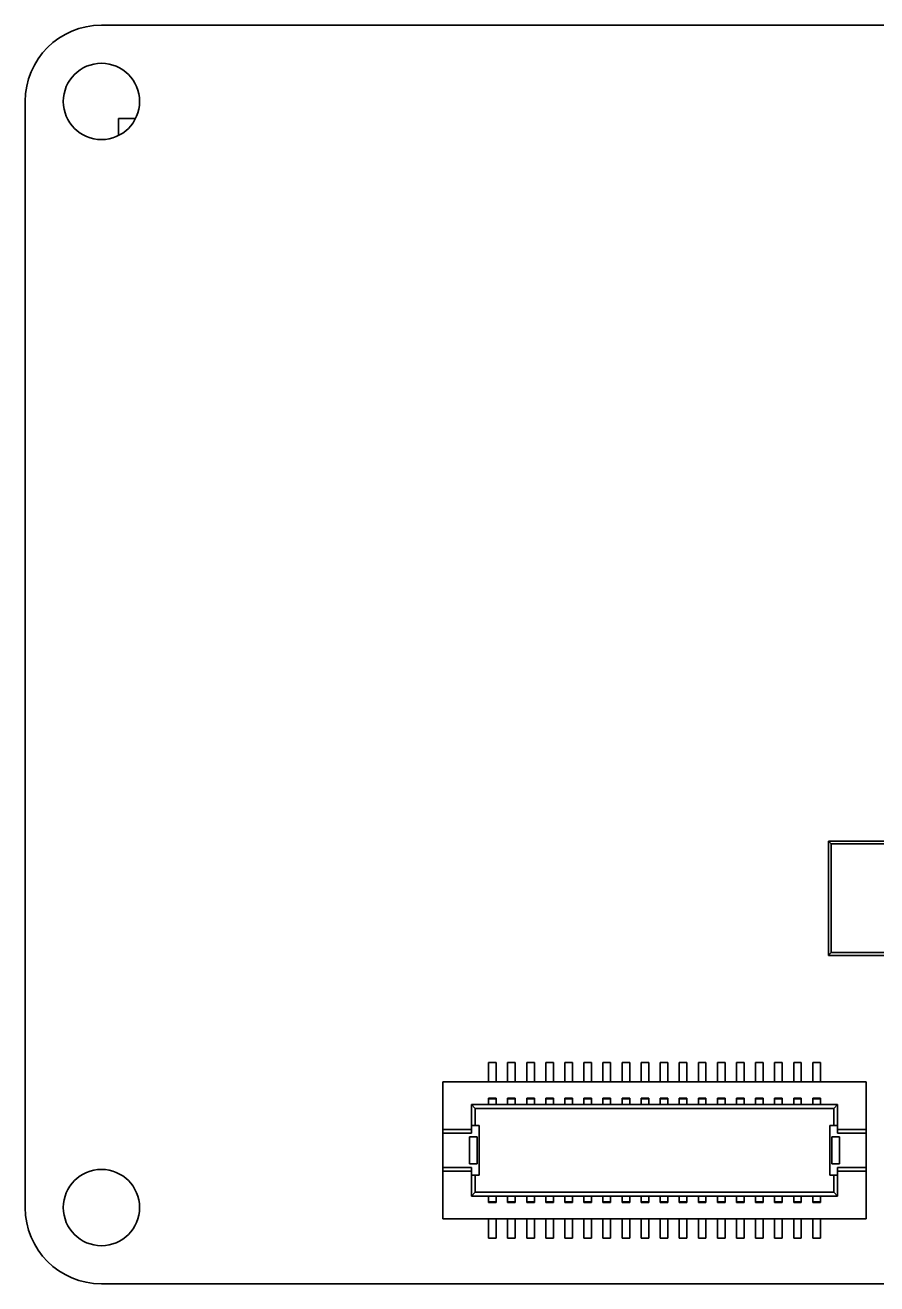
# Model space of a CAD drawing. Extents: x 507 to 804, y 334 to 583.
# Drawn here: x 726.9 to 749.23, y 404 to 437 of the extents above; entities that cross this region are included whole.
import ezdxf

# ---------------------------------------------------------------- set-up
doc = ezdxf.new("R2010")
doc.units = 0

msp = doc.modelspace()

# ---------------------------------------------------------------- linework, layer by layer
at = {"color": 7, "lineweight": 35}
for p, q in [((728.902, 437), (757.902, 437)), ((726.902, 435), (726.902, 406)), ((728.902, 404), (757.902, 404))]:
    msp.add_line(p, q, dxfattribs=at)
at = {"color": 7, "lineweight": 35, "ltscale": 0.011076}
for p in [(729.795, 434.55), (729.352, 434.107)]:
    msp.add_line(p, (729.352, 434.55), dxfattribs=at)
at = {"color": 7, "lineweight": 35, "ltscale": 0.075}
msp.add_line((747.962, 415.61), (747.962, 412.61), dxfattribs=at)
at = {"color": 7, "lineweight": 35, "ltscale": 0.05}
for p, q in [((749.962, 415.61), (747.962, 415.61)), ((747.962, 412.61), (749.962, 412.61))]:
    msp.add_line(p, q, dxfattribs=at)
at = {"color": 7, "lineweight": 35, "ltscale": 0.002652}
for p, q in [((748.037, 415.535), (747.962, 415.61)), ((747.962, 412.61), (748.037, 412.685))]:
    msp.add_line(p, q, dxfattribs=at)
at = {"color": 7, "lineweight": 35, "ltscale": 0.07125}
msp.add_line((748.037, 412.685), (748.037, 415.535), dxfattribs=at)
at = {"color": 7, "lineweight": 35, "ltscale": 0.046249}
for p, q in [((748.037, 415.535), (749.887, 415.535)), ((749.887, 412.685), (748.037, 412.685))]:
    msp.add_line(p, q, dxfattribs=at)
at = {"color": 7, "lineweight": 35, "ltscale": 0.0125}
for p, q in [((739.052, 409.8), (739.052, 409.3)), ((739.052, 409.8), (739.052, 409.3)), ((739.252, 409.8), (739.252, 409.3)), ((739.252, 409.8), (739.252, 409.3)), ((739.552, 409.8), (739.552, 409.3)), ((739.552, 409.8), (739.552, 409.3)), ((739.752, 409.8), (739.752, 409.3)), ((739.752, 409.8), (739.752, 409.3)), ((740.052, 409.8), (740.052, 409.3)), ((740.052, 409.8), (740.052, 409.3)), ((740.252, 409.8), (740.252, 409.3)), ((740.252, 409.8), (740.252, 409.3)), ((740.552, 409.8), (740.552, 409.3)), ((740.552, 409.8), (740.552, 409.3)), ((740.752, 409.8), (740.752, 409.3)), ((740.752, 409.8), (740.752, 409.3)), ((741.052, 409.8), (741.052, 409.3)), ((741.052, 409.8), (741.052, 409.3)), ((741.252, 409.8), (741.252, 409.3)), ((741.252, 409.8), (741.252, 409.3)), ((741.552, 409.8), (741.552, 409.3)), ((741.552, 409.8), (741.552, 409.3)), ((741.752, 409.8), (741.752, 409.3)), ((741.752, 409.8), (741.752, 409.3)), ((742.052, 409.8), (742.052, 409.3)), ((742.052, 409.8), (742.052, 409.3)), ((742.252, 409.8), (742.252, 409.3)), ((742.252, 409.8), (742.252, 409.3)), ((742.552, 409.8), (742.552, 409.3)), ((742.552, 409.8), (742.552, 409.3)), ((742.752, 409.8), (742.752, 409.3)), ((742.752, 409.8), (742.752, 409.3)), ((743.052, 409.8), (743.052, 409.3)), ((743.052, 409.8), (743.052, 409.3)), ((743.252, 409.8), (743.252, 409.3)), ((743.252, 409.8), (743.252, 409.3)), ((743.552, 409.8), (743.552, 409.3)), ((743.552, 409.8), (743.552, 409.3)), ((743.752, 409.8), (743.752, 409.3)), ((743.752, 409.8), (743.752, 409.3)), ((744.052, 409.8), (744.052, 409.3)), ((744.052, 409.8), (744.052, 409.3)), ((744.252, 409.8), (744.252, 409.3)), ((744.252, 409.8), (744.252, 409.3)), ((744.552, 409.8), (744.552, 409.3)), ((744.552, 409.8), (744.552, 409.3)), ((744.752, 409.8), (744.752, 409.3)), ((744.752, 409.8), (744.752, 409.3)), ((745.052, 409.8), (745.052, 409.3)), ((745.052, 409.8), (745.052, 409.3)), ((745.252, 409.8), (745.252, 409.3)), ((745.252, 409.8), (745.252, 409.3)), ((745.552, 409.8), (745.552, 409.3)), ((745.552, 409.8), (745.552, 409.3)), ((745.752, 409.8), (745.752, 409.3)), ((745.752, 409.8), (745.752, 409.3)), ((746.052, 409.8), (746.052, 409.3)), ((746.052, 409.8), (746.052, 409.3)), ((746.252, 409.8), (746.252, 409.3)), ((746.252, 409.8), (746.252, 409.3)), ((746.552, 409.8), (746.552, 409.3)), ((746.552, 409.8), (746.552, 409.3)), ((746.752, 409.8), (746.752, 409.3)), ((746.752, 409.8), (746.752, 409.3)), ((747.052, 409.8), (747.052, 409.3)), ((747.052, 409.8), (747.052, 409.3)), ((747.252, 409.8), (747.252, 409.3)), ((747.252, 409.8), (747.252, 409.3)), ((747.552, 409.8), (747.552, 409.3)), ((747.552, 409.8), (747.552, 409.3)), ((747.752, 409.8), (747.752, 409.3)), ((747.752, 409.8), (747.752, 409.3)), ((739.052, 405.2), (739.052, 405.7)), ((739.052, 405.2), (739.052, 405.7)), ((739.252, 405.2), (739.252, 405.7)), ((739.252, 405.2), (739.252, 405.7)), ((739.552, 405.2), (739.552, 405.7)), ((739.552, 405.2), (739.552, 405.7)), ((739.752, 405.2), (739.752, 405.7)), ((739.752, 405.2), (739.752, 405.7)), ((740.052, 405.2), (740.052, 405.7)), ((740.052, 405.2), (740.052, 405.7)), ((740.252, 405.2), (740.252, 405.7)), ((740.252, 405.2), (740.252, 405.7)), ((740.552, 405.2), (740.552, 405.7)), ((740.552, 405.2), (740.552, 405.7)), ((740.752, 405.2), (740.752, 405.7)), ((740.752, 405.2), (740.752, 405.7)), ((741.052, 405.2), (741.052, 405.7)), ((741.052, 405.2), (741.052, 405.7)), ((741.252, 405.2), (741.252, 405.7)), ((741.252, 405.2), (741.252, 405.7)), ((741.552, 405.2), (741.552, 405.7)), ((741.552, 405.2), (741.552, 405.7)), ((741.752, 405.2), (741.752, 405.7)), ((741.752, 405.2), (741.752, 405.7)), ((742.052, 405.2), (742.052, 405.7)), ((742.052, 405.2), (742.052, 405.7)), ((742.252, 405.2), (742.252, 405.7)), ((742.252, 405.2), (742.252, 405.7)), ((742.552, 405.2), (742.552, 405.7)), ((742.552, 405.2), (742.552, 405.7)), ((742.752, 405.2), (742.752, 405.7)), ((742.752, 405.2), (742.752, 405.7)), ((743.052, 405.2), (743.052, 405.7)), ((743.052, 405.2), (743.052, 405.7)), ((743.252, 405.2), (743.252, 405.7)), ((743.252, 405.2), (743.252, 405.7)), ((743.552, 405.2), (743.552, 405.7)), ((743.552, 405.2), (743.552, 405.7)), ((743.752, 405.2), (743.752, 405.7)), ((743.752, 405.2), (743.752, 405.7)), ((744.052, 405.2), (744.052, 405.7)), ((744.052, 405.2), (744.052, 405.7)), ((744.252, 405.2), (744.252, 405.7)), ((744.252, 405.2), (744.252, 405.7)), ((744.552, 405.2), (744.552, 405.7)), ((744.552, 405.2), (744.552, 405.7)), ((744.752, 405.2), (744.752, 405.7)), ((744.752, 405.2), (744.752, 405.7)), ((745.052, 405.2), (745.052, 405.7)), ((745.052, 405.2), (745.052, 405.7)), ((745.252, 405.2), (745.252, 405.7)), ((745.252, 405.2), (745.252, 405.7)), ((745.552, 405.2), (745.552, 405.7)), ((745.552, 405.2), (745.552, 405.7)), ((745.752, 405.2), (745.752, 405.7)), ((745.752, 405.2), (745.752, 405.7)), ((746.052, 405.2), (746.052, 405.7)), ((746.052, 405.2), (746.052, 405.7)), ((746.252, 405.2), (746.252, 405.7)), ((746.252, 405.2), (746.252, 405.7)), ((746.552, 405.2), (746.552, 405.7)), ((746.552, 405.2), (746.552, 405.7)), ((746.752, 405.2), (746.752, 405.7)), ((746.752, 405.2), (746.752, 405.7)), ((747.052, 405.2), (747.052, 405.7)), ((747.052, 405.2), (747.052, 405.7)), ((747.252, 405.2), (747.252, 405.7)), ((747.252, 405.2), (747.252, 405.7)), ((747.552, 405.2), (747.552, 405.7)), ((747.552, 405.2), (747.552, 405.7)), ((747.752, 405.2), (747.752, 405.7)), ((747.752, 405.2), (747.752, 405.7))]:
    msp.add_line(p, q, dxfattribs=at)
at = {"color": 7, "lineweight": 35, "ltscale": 0.004999}
for p, q in [((739.252, 409.8), (739.052, 409.8)), ((739.252, 409.8), (739.052, 409.8)), ((739.252, 409.8), (739.052, 409.8)), ((739.752, 409.8), (739.552, 409.8)), ((739.752, 409.8), (739.552, 409.8)), ((739.752, 409.8), (739.552, 409.8)), ((740.252, 409.8), (740.052, 409.8)), ((740.252, 409.8), (740.052, 409.8)), ((740.252, 409.8), (740.052, 409.8)), ((740.752, 409.8), (740.552, 409.8)), ((740.752, 409.8), (740.552, 409.8)), ((740.752, 409.8), (740.552, 409.8)), ((741.252, 409.8), (741.052, 409.8)), ((741.252, 409.8), (741.052, 409.8)), ((741.252, 409.8), (741.052, 409.8)), ((741.752, 409.8), (741.552, 409.8)), ((741.752, 409.8), (741.552, 409.8)), ((741.752, 409.8), (741.552, 409.8)), ((742.252, 409.8), (742.052, 409.8)), ((742.252, 409.8), (742.052, 409.8)), ((742.252, 409.8), (742.052, 409.8)), ((742.752, 409.8), (742.552, 409.8)), ((742.752, 409.8), (742.552, 409.8)), ((742.752, 409.8), (742.552, 409.8)), ((743.252, 409.8), (743.052, 409.8)), ((743.252, 409.8), (743.052, 409.8)), ((743.252, 409.8), (743.052, 409.8)), ((743.752, 409.8), (743.552, 409.8)), ((743.752, 409.8), (743.552, 409.8)), ((743.752, 409.8), (743.552, 409.8)), ((744.252, 409.8), (744.052, 409.8)), ((744.252, 409.8), (744.052, 409.8)), ((744.252, 409.8), (744.052, 409.8)), ((744.752, 409.8), (744.552, 409.8)), ((744.752, 409.8), (744.552, 409.8)), ((744.752, 409.8), (744.552, 409.8)), ((745.252, 409.8), (745.052, 409.8)), ((745.252, 409.8), (745.052, 409.8)), ((745.252, 409.8), (745.052, 409.8)), ((745.752, 409.8), (745.552, 409.8)), ((745.752, 409.8), (745.552, 409.8)), ((745.752, 409.8), (745.552, 409.8)), ((746.252, 409.8), (746.052, 409.8)), ((746.252, 409.8), (746.052, 409.8)), ((746.252, 409.8), (746.052, 409.8)), ((746.752, 409.8), (746.552, 409.8)), ((746.752, 409.8), (746.552, 409.8)), ((746.752, 409.8), (746.552, 409.8)), ((747.252, 409.8), (747.052, 409.8)), ((747.252, 409.8), (747.052, 409.8)), ((747.252, 409.8), (747.052, 409.8)), ((747.752, 409.8), (747.552, 409.8)), ((747.752, 409.8), (747.552, 409.8)), ((747.752, 409.8), (747.552, 409.8)), ((739.052, 409.3), (739.252, 409.3)), ((739.552, 409.3), (739.752, 409.3)), ((740.052, 409.3), (740.252, 409.3)), ((740.552, 409.3), (740.752, 409.3)), ((741.052, 409.3), (741.252, 409.3)), ((741.552, 409.3), (741.752, 409.3)), ((742.052, 409.3), (742.252, 409.3)), ((742.552, 409.3), (742.752, 409.3)), ((743.052, 409.3), (743.252, 409.3)), ((743.552, 409.3), (743.752, 409.3)), ((744.052, 409.3), (744.252, 409.3)), ((744.552, 409.3), (744.752, 409.3)), ((745.052, 409.3), (745.252, 409.3)), ((745.552, 409.3), (745.752, 409.3)), ((746.052, 409.3), (746.252, 409.3)), ((746.552, 409.3), (746.752, 409.3)), ((747.052, 409.3), (747.252, 409.3)), ((747.552, 409.3), (747.752, 409.3)), ((739.052, 408.87), (739.252, 408.87)), ((739.252, 408.851), (739.052, 408.851)), ((739.252, 408.851), (739.052, 408.851)), ((739.052, 408.7), (739.252, 408.7)), ((739.552, 408.87), (739.752, 408.87)), ((739.752, 408.851), (739.552, 408.851)), ((739.752, 408.851), (739.552, 408.851)), ((739.552, 408.7), (739.752, 408.7)), ((740.052, 408.87), (740.252, 408.87)), ((740.252, 408.851), (740.052, 408.851)), ((740.252, 408.851), (740.052, 408.851)), ((740.052, 408.7), (740.252, 408.7)), ((740.552, 408.87), (740.752, 408.87)), ((740.752, 408.851), (740.552, 408.851)), ((740.752, 408.851), (740.552, 408.851)), ((740.552, 408.7), (740.752, 408.7)), ((741.052, 408.87), (741.252, 408.87)), ((741.252, 408.851), (741.052, 408.851)), ((741.252, 408.851), (741.052, 408.851)), ((741.052, 408.7), (741.252, 408.7)), ((741.552, 408.87), (741.752, 408.87)), ((741.752, 408.851), (741.552, 408.851)), ((741.752, 408.851), (741.552, 408.851)), ((741.552, 408.7), (741.752, 408.7)), ((742.052, 408.87), (742.252, 408.87)), ((742.252, 408.851), (742.052, 408.851)), ((742.252, 408.851), (742.052, 408.851)), ((742.052, 408.7), (742.252, 408.7)), ((742.552, 408.87), (742.752, 408.87)), ((742.752, 408.851), (742.552, 408.851)), ((742.752, 408.851), (742.552, 408.851)), ((742.552, 408.7), (742.752, 408.7)), ((743.052, 408.87), (743.252, 408.87)), ((743.252, 408.851), (743.052, 408.851)), ((743.252, 408.851), (743.052, 408.851)), ((743.052, 408.7), (743.252, 408.7)), ((743.552, 408.87), (743.752, 408.87)), ((743.752, 408.851), (743.552, 408.851)), ((743.752, 408.851), (743.552, 408.851)), ((743.552, 408.7), (743.752, 408.7)), ((744.052, 408.87), (744.252, 408.87)), ((744.252, 408.851), (744.052, 408.851)), ((744.252, 408.851), (744.052, 408.851)), ((744.052, 408.7), (744.252, 408.7)), ((744.552, 408.87), (744.752, 408.87)), ((744.752, 408.851), (744.552, 408.851)), ((744.752, 408.851), (744.552, 408.851)), ((744.552, 408.7), (744.752, 408.7)), ((745.052, 408.87), (745.252, 408.87)), ((745.252, 408.851), (745.052, 408.851)), ((745.252, 408.851), (745.052, 408.851)), ((745.052, 408.7), (745.252, 408.7)), ((745.552, 408.87), (745.752, 408.87)), ((745.752, 408.851), (745.552, 408.851)), ((745.752, 408.851), (745.552, 408.851)), ((745.552, 408.7), (745.752, 408.7)), ((746.052, 408.87), (746.252, 408.87)), ((746.252, 408.851), (746.052, 408.851)), ((746.252, 408.851), (746.052, 408.851)), ((746.052, 408.7), (746.252, 408.7)), ((746.552, 408.87), (746.752, 408.87)), ((746.752, 408.851), (746.552, 408.851)), ((746.752, 408.851), (746.552, 408.851)), ((746.552, 408.7), (746.752, 408.7)), ((747.052, 408.87), (747.252, 408.87)), ((747.252, 408.851), (747.052, 408.851)), ((747.252, 408.851), (747.052, 408.851)), ((747.052, 408.7), (747.252, 408.7)), ((747.552, 408.87), (747.752, 408.87)), ((747.752, 408.851), (747.552, 408.851)), ((747.752, 408.851), (747.552, 408.851)), ((747.552, 408.7), (747.752, 408.7)), ((738.552, 407.85), (738.752, 407.85)), ((738.552, 407.85), (738.752, 407.85)), ((748.052, 407.85), (748.252, 407.85)), ((748.052, 407.85), (748.252, 407.85)), ((738.752, 407.15), (738.552, 407.15)), ((738.552, 407.15), (738.752, 407.15)), ((738.752, 407.15), (738.552, 407.15)), ((748.052, 407.15), (748.252, 407.15)), ((748.252, 407.15), (748.052, 407.15)), ((748.252, 407.15), (748.052, 407.15)), ((739.052, 406.149), (739.252, 406.149)), ((739.052, 406.149), (739.252, 406.149)), ((739.252, 406.13), (739.052, 406.13)), ((739.552, 406.149), (739.752, 406.149)), ((739.552, 406.149), (739.752, 406.149)), ((739.752, 406.13), (739.552, 406.13)), ((740.052, 406.149), (740.252, 406.149)), ((740.052, 406.149), (740.252, 406.149)), ((740.252, 406.13), (740.052, 406.13)), ((740.552, 406.149), (740.752, 406.149)), ((740.552, 406.149), (740.752, 406.149)), ((740.752, 406.13), (740.552, 406.13)), ((741.052, 406.149), (741.252, 406.149)), ((741.052, 406.149), (741.252, 406.149)), ((741.252, 406.13), (741.052, 406.13)), ((741.552, 406.149), (741.752, 406.149)), ((741.552, 406.149), (741.752, 406.149)), ((741.752, 406.13), (741.552, 406.13)), ((742.052, 406.149), (742.252, 406.149)), ((742.052, 406.149), (742.252, 406.149)), ((742.252, 406.13), (742.052, 406.13)), ((742.552, 406.149), (742.752, 406.149)), ((742.552, 406.149), (742.752, 406.149)), ((742.752, 406.13), (742.552, 406.13)), ((743.052, 406.149), (743.252, 406.149)), ((743.052, 406.149), (743.252, 406.149)), ((743.252, 406.13), (743.052, 406.13)), ((743.552, 406.149), (743.752, 406.149)), ((743.552, 406.149), (743.752, 406.149)), ((743.752, 406.13), (743.552, 406.13)), ((744.052, 406.149), (744.252, 406.149)), ((744.052, 406.149), (744.252, 406.149)), ((744.252, 406.13), (744.052, 406.13)), ((744.552, 406.149), (744.752, 406.149)), ((744.552, 406.149), (744.752, 406.149)), ((744.752, 406.13), (744.552, 406.13)), ((745.052, 406.149), (745.252, 406.149)), ((745.052, 406.149), (745.252, 406.149)), ((745.252, 406.13), (745.052, 406.13)), ((745.552, 406.149), (745.752, 406.149)), ((745.552, 406.149), (745.752, 406.149)), ((745.752, 406.13), (745.552, 406.13)), ((746.052, 406.149), (746.252, 406.149)), ((746.052, 406.149), (746.252, 406.149)), ((746.252, 406.13), (746.052, 406.13)), ((746.552, 406.149), (746.752, 406.149)), ((746.552, 406.149), (746.752, 406.149)), ((746.752, 406.13), (746.552, 406.13)), ((747.052, 406.149), (747.252, 406.149)), ((747.052, 406.149), (747.252, 406.149)), ((747.252, 406.13), (747.052, 406.13)), ((747.552, 406.149), (747.752, 406.149)), ((747.552, 406.149), (747.752, 406.149)), ((747.752, 406.13), (747.552, 406.13)), ((739.052, 405.2), (739.252, 405.2)), ((739.052, 405.2), (739.252, 405.2)), ((739.552, 405.2), (739.752, 405.2)), ((739.552, 405.2), (739.752, 405.2)), ((740.052, 405.2), (740.252, 405.2)), ((740.052, 405.2), (740.252, 405.2)), ((740.552, 405.2), (740.752, 405.2)), ((740.552, 405.2), (740.752, 405.2)), ((741.052, 405.2), (741.252, 405.2)), ((741.052, 405.2), (741.252, 405.2)), ((741.552, 405.2), (741.752, 405.2)), ((741.552, 405.2), (741.752, 405.2)), ((742.052, 405.2), (742.252, 405.2)), ((742.052, 405.2), (742.252, 405.2)), ((742.552, 405.2), (742.752, 405.2)), ((742.552, 405.2), (742.752, 405.2)), ((743.052, 405.2), (743.252, 405.2)), ((743.052, 405.2), (743.252, 405.2)), ((743.552, 405.2), (743.752, 405.2)), ((743.552, 405.2), (743.752, 405.2)), ((744.052, 405.2), (744.252, 405.2)), ((744.052, 405.2), (744.252, 405.2)), ((744.552, 405.2), (744.752, 405.2)), ((744.552, 405.2), (744.752, 405.2)), ((745.052, 405.2), (745.252, 405.2)), ((745.052, 405.2), (745.252, 405.2)), ((745.552, 405.2), (745.752, 405.2)), ((745.552, 405.2), (745.752, 405.2)), ((746.052, 405.2), (746.252, 405.2)), ((746.052, 405.2), (746.252, 405.2)), ((746.552, 405.2), (746.752, 405.2)), ((746.552, 405.2), (746.752, 405.2)), ((747.052, 405.2), (747.252, 405.2)), ((747.052, 405.2), (747.252, 405.2)), ((747.552, 405.2), (747.752, 405.2)), ((747.552, 405.2), (747.752, 405.2))]:
    msp.add_line(p, q, dxfattribs=at)
at = {"color": 7, "lineweight": 35, "ltscale": 0.00125}
for p, q in [((739.052, 409.8), (739.052, 409.75)), ((739.552, 409.8), (739.552, 409.75)), ((740.052, 409.8), (740.052, 409.75)), ((740.552, 409.8), (740.552, 409.75)), ((741.052, 409.8), (741.052, 409.75)), ((741.552, 409.8), (741.552, 409.75)), ((742.052, 409.8), (742.052, 409.75)), ((742.552, 409.8), (742.552, 409.75)), ((743.052, 409.8), (743.052, 409.75)), ((743.552, 409.8), (743.552, 409.75)), ((744.052, 409.8), (744.052, 409.75)), ((744.552, 409.8), (744.552, 409.75)), ((745.052, 409.8), (745.052, 409.75)), ((745.552, 409.8), (745.552, 409.75)), ((746.052, 409.8), (746.052, 409.75)), ((746.552, 409.8), (746.552, 409.75)), ((747.052, 409.8), (747.052, 409.75)), ((747.552, 409.8), (747.552, 409.75)), ((739.052, 405.2), (739.052, 405.25)), ((739.552, 405.2), (739.552, 405.25)), ((740.052, 405.2), (740.052, 405.25)), ((740.552, 405.2), (740.552, 405.25)), ((741.052, 405.2), (741.052, 405.25)), ((741.552, 405.2), (741.552, 405.25)), ((742.052, 405.2), (742.052, 405.25)), ((742.552, 405.2), (742.552, 405.25)), ((743.052, 405.2), (743.052, 405.25)), ((743.552, 405.2), (743.552, 405.25)), ((744.052, 405.2), (744.052, 405.25)), ((744.552, 405.2), (744.552, 405.25)), ((745.052, 405.2), (745.052, 405.25)), ((745.552, 405.2), (745.552, 405.25)), ((746.052, 405.2), (746.052, 405.25)), ((746.552, 405.2), (746.552, 405.25)), ((747.052, 405.2), (747.052, 405.25)), ((747.552, 405.2), (747.552, 405.25))]:
    msp.add_line(p, q, dxfattribs=at)
at = {"color": 7, "lineweight": 35, "ltscale": 0.01125}
for p, q in [((739.052, 409.75), (739.052, 409.3)), ((739.552, 409.75), (739.552, 409.3)), ((740.052, 409.75), (740.052, 409.3)), ((740.552, 409.75), (740.552, 409.3)), ((741.052, 409.75), (741.052, 409.3)), ((741.552, 409.75), (741.552, 409.3)), ((742.052, 409.75), (742.052, 409.3)), ((742.552, 409.75), (742.552, 409.3)), ((743.052, 409.75), (743.052, 409.3)), ((743.552, 409.75), (743.552, 409.3)), ((744.052, 409.75), (744.052, 409.3)), ((744.552, 409.75), (744.552, 409.3)), ((745.052, 409.75), (745.052, 409.3)), ((745.552, 409.75), (745.552, 409.3)), ((746.052, 409.75), (746.052, 409.3)), ((746.552, 409.75), (746.552, 409.3)), ((747.052, 409.75), (747.052, 409.3)), ((747.552, 409.75), (747.552, 409.3)), ((738.602, 408.7), (739.052, 408.7)), ((738.702, 408.6), (738.702, 408.15)), ((738.702, 408.6), (738.702, 408.15)), ((747.752, 408.7), (748.202, 408.7)), ((748.102, 408.15), (748.102, 408.6)), ((748.102, 408.15), (748.102, 408.6)), ((738.702, 406.85), (738.702, 406.4)), ((738.702, 406.85), (738.702, 406.4)), ((748.102, 406.4), (748.102, 406.85)), ((748.102, 406.4), (748.102, 406.85)), ((739.052, 405.25), (739.052, 405.7)), ((739.552, 405.25), (739.552, 405.7)), ((740.052, 405.25), (740.052, 405.7)), ((740.552, 405.25), (740.552, 405.7)), ((741.052, 405.25), (741.052, 405.7)), ((741.552, 405.25), (741.552, 405.7)), ((742.052, 405.25), (742.052, 405.7)), ((742.552, 405.25), (742.552, 405.7)), ((743.052, 405.25), (743.052, 405.7)), ((743.552, 405.25), (743.552, 405.7)), ((744.052, 405.25), (744.052, 405.7)), ((744.552, 405.25), (744.552, 405.7)), ((745.052, 405.25), (745.052, 405.7)), ((745.552, 405.25), (745.552, 405.7)), ((746.052, 405.25), (746.052, 405.7)), ((746.552, 405.25), (746.552, 405.7)), ((747.052, 405.25), (747.052, 405.7)), ((747.552, 405.25), (747.552, 405.7))]:
    msp.add_line(p, q, dxfattribs=at)
at = {"color": 7, "lineweight": 35, "ltscale": 0.03125}
for p, q in [((737.852, 408.05), (737.852, 409.3)), ((737.852, 408.05), (737.852, 409.3)), ((748.952, 409.3), (748.952, 408.05)), ((748.952, 409.3), (748.952, 408.05)), ((737.852, 405.7), (737.852, 406.95)), ((737.852, 405.7), (737.852, 406.95)), ((748.952, 406.95), (748.952, 405.7)), ((748.952, 406.95), (748.952, 405.7))]:
    msp.add_line(p, q, dxfattribs=at)
at = {"color": 7, "lineweight": 35, "ltscale": 0.277499}
for p, q in [((737.852, 409.3), (748.952, 409.3)), ((737.852, 409.3), (748.952, 409.3)), ((748.952, 405.7), (737.852, 405.7)), ((748.952, 405.7), (737.852, 405.7))]:
    msp.add_line(p, q, dxfattribs=at)
at = {"color": 7, "lineweight": 35, "ltscale": 0.022499}
for p, q in [((737.852, 409.3), (738.752, 409.3)), ((748.052, 409.3), (748.952, 409.3))]:
    msp.add_line(p, q, dxfattribs=at)
at = {"color": 7, "lineweight": 35, "ltscale": 0.025}
msp.add_line((737.852, 408.3), (737.852, 409.3), dxfattribs=at)
at = {"color": 7, "lineweight": 35, "ltscale": 0.006125}
for p, q in [((738.997, 409.3), (738.752, 409.3)), ((748.052, 409.3), (747.807, 409.3))]:
    msp.add_line(p, q, dxfattribs=at)
at = {"color": 7, "lineweight": 35, "ltscale": 0.000875854}
for p, q in [((738.997, 409.3), (739.032, 409.3)), ((739.272, 409.3), (739.307, 409.3)), ((739.497, 409.3), (739.532, 409.3)), ((739.772, 409.3), (739.807, 409.3)), ((739.997, 409.3), (740.032, 409.3)), ((740.272, 409.3), (740.307, 409.3)), ((740.497, 409.3), (740.532, 409.3)), ((740.772, 409.3), (740.807, 409.3)), ((740.997, 409.3), (741.032, 409.3)), ((741.272, 409.3), (741.307, 409.3)), ((741.497, 409.3), (741.532, 409.3)), ((741.772, 409.3), (741.807, 409.3)), ((741.997, 409.3), (742.032, 409.3)), ((742.272, 409.3), (742.307, 409.3)), ((742.497, 409.3), (742.532, 409.3)), ((742.772, 409.3), (742.807, 409.3)), ((742.997, 409.3), (743.032, 409.3)), ((743.272, 409.3), (743.307, 409.3)), ((743.497, 409.3), (743.532, 409.3)), ((743.772, 409.3), (743.807, 409.3)), ((743.997, 409.3), (744.032, 409.3)), ((744.272, 409.3), (744.307, 409.3)), ((744.497, 409.3), (744.532, 409.3)), ((744.772, 409.3), (744.807, 409.3)), ((744.997, 409.3), (745.032, 409.3)), ((745.272, 409.3), (745.307, 409.3)), ((745.497, 409.3), (745.532, 409.3)), ((745.772, 409.3), (745.807, 409.3)), ((745.997, 409.3), (746.032, 409.3)), ((746.272, 409.3), (746.307, 409.3)), ((746.497, 409.3), (746.532, 409.3)), ((746.772, 409.3), (746.807, 409.3)), ((746.997, 409.3), (747.032, 409.3)), ((747.272, 409.3), (747.307, 409.3)), ((747.497, 409.3), (747.532, 409.3)), ((747.772, 409.3), (747.807, 409.3))]:
    msp.add_line(p, q, dxfattribs=at)
at = {"color": 7, "lineweight": 35, "ltscale": 0.000500488}
for p, q in [((739.032, 409.3), (739.052, 409.3)), ((739.252, 409.3), (739.272, 409.3)), ((739.532, 409.3), (739.552, 409.3)), ((739.752, 409.3), (739.772, 409.3)), ((740.032, 409.3), (740.052, 409.3)), ((740.252, 409.3), (740.272, 409.3)), ((740.532, 409.3), (740.552, 409.3)), ((740.752, 409.3), (740.772, 409.3)), ((741.032, 409.3), (741.052, 409.3)), ((741.252, 409.3), (741.272, 409.3)), ((741.532, 409.3), (741.552, 409.3)), ((741.752, 409.3), (741.772, 409.3)), ((742.032, 409.3), (742.052, 409.3)), ((742.252, 409.3), (742.272, 409.3)), ((742.532, 409.3), (742.552, 409.3)), ((742.752, 409.3), (742.772, 409.3)), ((743.032, 409.3), (743.052, 409.3)), ((743.252, 409.3), (743.272, 409.3)), ((743.532, 409.3), (743.552, 409.3)), ((743.752, 409.3), (743.772, 409.3)), ((744.032, 409.3), (744.052, 409.3)), ((744.252, 409.3), (744.272, 409.3)), ((744.532, 409.3), (744.552, 409.3)), ((744.752, 409.3), (744.772, 409.3)), ((745.032, 409.3), (745.052, 409.3)), ((745.252, 409.3), (745.272, 409.3)), ((745.532, 409.3), (745.552, 409.3)), ((745.752, 409.3), (745.772, 409.3)), ((746.032, 409.3), (746.052, 409.3)), ((746.252, 409.3), (746.272, 409.3)), ((746.532, 409.3), (746.552, 409.3)), ((746.752, 409.3), (746.772, 409.3)), ((747.032, 409.3), (747.052, 409.3)), ((747.252, 409.3), (747.272, 409.3)), ((747.532, 409.3), (747.552, 409.3)), ((747.752, 409.3), (747.772, 409.3))]:
    msp.add_line(p, q, dxfattribs=at)
at = {"color": 7, "lineweight": 35, "ltscale": 0.004749}
for p, q in [((739.497, 409.3), (739.307, 409.3)), ((739.997, 409.3), (739.807, 409.3)), ((740.497, 409.3), (740.307, 409.3)), ((740.997, 409.3), (740.807, 409.3)), ((741.497, 409.3), (741.307, 409.3)), ((741.997, 409.3), (741.807, 409.3)), ((742.497, 409.3), (742.307, 409.3)), ((742.997, 409.3), (742.807, 409.3)), ((743.497, 409.3), (743.307, 409.3)), ((743.997, 409.3), (743.807, 409.3)), ((744.497, 409.3), (744.307, 409.3)), ((744.997, 409.3), (744.807, 409.3)), ((745.497, 409.3), (745.307, 409.3)), ((745.997, 409.3), (745.807, 409.3)), ((746.497, 409.3), (746.307, 409.3)), ((746.997, 409.3), (746.807, 409.3)), ((747.497, 409.3), (747.307, 409.3))]:
    msp.add_line(p, q, dxfattribs=at)
at = {"color": 7, "lineweight": 35, "ltscale": 0.016251}
for p, q in [((738.602, 408.05), (738.602, 408.7)), ((738.602, 406.95), (738.602, 406.3))]:
    msp.add_line(p, q, dxfattribs=at)
at = {"color": 7, "lineweight": 35, "ltscale": 0.239999}
for p, q in [((748.202, 408.7), (738.602, 408.7)), ((748.202, 408.7), (738.602, 408.7)), ((748.202, 406.3), (738.602, 406.3)), ((748.202, 406.3), (738.602, 406.3))]:
    msp.add_line(p, q, dxfattribs=at)
at = {"color": 7, "lineweight": 35, "ltscale": 0.01375}
for p, q in [((738.602, 408.7), (738.602, 408.15)), ((738.602, 408.7), (738.602, 408.15)), ((748.202, 408.15), (748.202, 408.7)), ((748.202, 408.15), (748.202, 408.7)), ((738.602, 406.85), (738.602, 406.3)), ((738.602, 406.85), (738.602, 406.3)), ((748.202, 406.3), (748.202, 406.85)), ((748.202, 406.3), (748.202, 406.85))]:
    msp.add_line(p, q, dxfattribs=at)
at = {"color": 7, "lineweight": 35, "ltscale": 0.003535}
for p, q in [((738.702, 408.6), (738.602, 408.7)), ((738.702, 408.6), (738.602, 408.7)), ((748.202, 408.7), (748.102, 408.6)), ((748.202, 408.7), (748.102, 408.6)), ((738.602, 406.3), (738.702, 406.4)), ((738.602, 406.3), (738.702, 406.4)), ((748.102, 406.4), (748.202, 406.3)), ((748.102, 406.4), (748.202, 406.3))]:
    msp.add_line(p, q, dxfattribs=at)
at = {"color": 7, "lineweight": 35, "ltscale": 0.235001}
for p, q in [((738.702, 408.6), (748.102, 408.6)), ((738.702, 408.6), (748.102, 408.6)), ((738.702, 406.4), (748.102, 406.4)), ((738.702, 406.4), (748.102, 406.4))]:
    msp.add_line(p, q, dxfattribs=at)
at = {"color": 7, "lineweight": 35, "ltscale": 0.000473022}
for p, q in [((739.052, 408.87), (739.052, 408.851)), ((739.052, 408.87), (739.052, 408.851)), ((739.252, 408.87), (739.252, 408.851)), ((739.552, 408.87), (739.552, 408.851)), ((739.552, 408.87), (739.552, 408.851)), ((739.752, 408.87), (739.752, 408.851)), ((740.052, 408.87), (740.052, 408.851)), ((740.052, 408.87), (740.052, 408.851)), ((740.252, 408.87), (740.252, 408.851)), ((740.552, 408.87), (740.552, 408.851)), ((740.552, 408.87), (740.552, 408.851)), ((740.752, 408.87), (740.752, 408.851)), ((741.052, 408.87), (741.052, 408.851)), ((741.052, 408.87), (741.052, 408.851)), ((741.252, 408.87), (741.252, 408.851)), ((741.552, 408.87), (741.552, 408.851)), ((741.552, 408.87), (741.552, 408.851)), ((741.752, 408.87), (741.752, 408.851)), ((742.052, 408.87), (742.052, 408.851)), ((742.052, 408.87), (742.052, 408.851)), ((742.252, 408.87), (742.252, 408.851)), ((742.552, 408.87), (742.552, 408.851)), ((742.552, 408.87), (742.552, 408.851)), ((742.752, 408.87), (742.752, 408.851)), ((743.052, 408.87), (743.052, 408.851)), ((743.052, 408.87), (743.052, 408.851)), ((743.252, 408.87), (743.252, 408.851)), ((743.552, 408.87), (743.552, 408.851)), ((743.552, 408.87), (743.552, 408.851)), ((743.752, 408.87), (743.752, 408.851)), ((744.052, 408.87), (744.052, 408.851)), ((744.052, 408.87), (744.052, 408.851)), ((744.252, 408.87), (744.252, 408.851)), ((744.552, 408.87), (744.552, 408.851)), ((744.552, 408.87), (744.552, 408.851)), ((744.752, 408.87), (744.752, 408.851)), ((745.052, 408.87), (745.052, 408.851)), ((745.052, 408.87), (745.052, 408.851)), ((745.252, 408.87), (745.252, 408.851)), ((745.552, 408.87), (745.552, 408.851)), ((745.552, 408.87), (745.552, 408.851)), ((745.752, 408.87), (745.752, 408.851)), ((746.052, 408.87), (746.052, 408.851)), ((746.052, 408.87), (746.052, 408.851)), ((746.252, 408.87), (746.252, 408.851)), ((746.552, 408.87), (746.552, 408.851)), ((746.552, 408.87), (746.552, 408.851)), ((746.752, 408.87), (746.752, 408.851)), ((747.052, 408.87), (747.052, 408.851)), ((747.052, 408.87), (747.052, 408.851)), ((747.252, 408.87), (747.252, 408.851)), ((747.552, 408.87), (747.552, 408.851)), ((747.552, 408.87), (747.552, 408.851)), ((747.752, 408.87), (747.752, 408.851)), ((739.052, 406.13), (739.052, 406.149)), ((739.252, 406.13), (739.252, 406.149)), ((739.252, 406.13), (739.252, 406.149)), ((739.552, 406.13), (739.552, 406.149)), ((739.752, 406.13), (739.752, 406.149)), ((739.752, 406.13), (739.752, 406.149)), ((740.052, 406.13), (740.052, 406.149)), ((740.252, 406.13), (740.252, 406.149)), ((740.252, 406.13), (740.252, 406.149)), ((740.552, 406.13), (740.552, 406.149)), ((740.752, 406.13), (740.752, 406.149)), ((740.752, 406.13), (740.752, 406.149)), ((741.052, 406.13), (741.052, 406.149)), ((741.252, 406.13), (741.252, 406.149)), ((741.252, 406.13), (741.252, 406.149)), ((741.552, 406.13), (741.552, 406.149)), ((741.752, 406.13), (741.752, 406.149)), ((741.752, 406.13), (741.752, 406.149)), ((742.052, 406.13), (742.052, 406.149)), ((742.252, 406.13), (742.252, 406.149)), ((742.252, 406.13), (742.252, 406.149)), ((742.552, 406.13), (742.552, 406.149)), ((742.752, 406.13), (742.752, 406.149)), ((742.752, 406.13), (742.752, 406.149)), ((743.052, 406.13), (743.052, 406.149)), ((743.252, 406.13), (743.252, 406.149)), ((743.252, 406.13), (743.252, 406.149)), ((743.552, 406.13), (743.552, 406.149)), ((743.752, 406.13), (743.752, 406.149)), ((743.752, 406.13), (743.752, 406.149)), ((744.052, 406.13), (744.052, 406.149)), ((744.252, 406.13), (744.252, 406.149)), ((744.252, 406.13), (744.252, 406.149)), ((744.552, 406.13), (744.552, 406.149)), ((744.752, 406.13), (744.752, 406.149)), ((744.752, 406.13), (744.752, 406.149)), ((745.052, 406.13), (745.052, 406.149)), ((745.252, 406.13), (745.252, 406.149)), ((745.252, 406.13), (745.252, 406.149)), ((745.552, 406.13), (745.552, 406.149)), ((745.752, 406.13), (745.752, 406.149)), ((745.752, 406.13), (745.752, 406.149)), ((746.052, 406.13), (746.052, 406.149)), ((746.252, 406.13), (746.252, 406.149)), ((746.252, 406.13), (746.252, 406.149)), ((746.552, 406.13), (746.552, 406.149)), ((746.752, 406.13), (746.752, 406.149)), ((746.752, 406.13), (746.752, 406.149)), ((747.052, 406.13), (747.052, 406.149)), ((747.252, 406.13), (747.252, 406.149)), ((747.252, 406.13), (747.252, 406.149)), ((747.552, 406.13), (747.552, 406.149)), ((747.752, 406.13), (747.752, 406.149)), ((747.752, 406.13), (747.752, 406.149))]:
    msp.add_line(p, q, dxfattribs=at)
at = {"color": 7, "lineweight": 35, "ltscale": 0.003839}
for p, q in [((739.052, 408.87), (739.052, 408.716)), ((739.552, 408.87), (739.552, 408.716)), ((740.052, 408.87), (740.052, 408.716)), ((740.552, 408.87), (740.552, 408.716)), ((741.052, 408.87), (741.052, 408.716)), ((741.552, 408.87), (741.552, 408.716)), ((742.052, 408.87), (742.052, 408.716)), ((742.552, 408.87), (742.552, 408.716)), ((743.052, 408.87), (743.052, 408.716)), ((743.552, 408.87), (743.552, 408.716)), ((744.052, 408.87), (744.052, 408.716)), ((744.552, 408.87), (744.552, 408.716)), ((745.052, 408.87), (745.052, 408.716)), ((745.552, 408.87), (745.552, 408.716)), ((746.052, 408.87), (746.052, 408.716)), ((746.552, 408.87), (746.552, 408.716)), ((747.052, 408.87), (747.052, 408.716)), ((747.552, 408.87), (747.552, 408.716)), ((739.052, 406.13), (739.052, 406.284)), ((739.552, 406.13), (739.552, 406.284)), ((740.052, 406.13), (740.052, 406.284)), ((740.552, 406.13), (740.552, 406.284)), ((741.052, 406.13), (741.052, 406.284)), ((741.552, 406.13), (741.552, 406.284)), ((742.052, 406.13), (742.052, 406.284)), ((742.552, 406.13), (742.552, 406.284)), ((743.052, 406.13), (743.052, 406.284)), ((743.552, 406.13), (743.552, 406.284)), ((744.052, 406.13), (744.052, 406.284)), ((744.552, 406.13), (744.552, 406.284)), ((745.052, 406.13), (745.052, 406.284)), ((745.552, 406.13), (745.552, 406.284)), ((746.052, 406.13), (746.052, 406.284)), ((746.552, 406.13), (746.552, 406.284)), ((747.052, 406.13), (747.052, 406.284)), ((747.552, 406.13), (747.552, 406.284))]:
    msp.add_line(p, q, dxfattribs=at)
at = {"color": 7, "lineweight": 35, "ltscale": 0.003777}
for p, q in [((739.052, 408.851), (739.052, 408.7)), ((739.052, 408.851), (739.052, 408.7)), ((739.252, 408.851), (739.252, 408.7)), ((739.252, 408.851), (739.252, 408.7)), ((739.552, 408.851), (739.552, 408.7)), ((739.552, 408.851), (739.552, 408.7)), ((739.752, 408.851), (739.752, 408.7)), ((739.752, 408.851), (739.752, 408.7)), ((740.052, 408.851), (740.052, 408.7)), ((740.052, 408.851), (740.052, 408.7)), ((740.252, 408.851), (740.252, 408.7)), ((740.252, 408.851), (740.252, 408.7)), ((740.552, 408.851), (740.552, 408.7)), ((740.552, 408.851), (740.552, 408.7)), ((740.752, 408.851), (740.752, 408.7)), ((740.752, 408.851), (740.752, 408.7)), ((741.052, 408.851), (741.052, 408.7)), ((741.052, 408.851), (741.052, 408.7)), ((741.252, 408.851), (741.252, 408.7)), ((741.252, 408.851), (741.252, 408.7)), ((741.552, 408.851), (741.552, 408.7)), ((741.552, 408.851), (741.552, 408.7)), ((741.752, 408.851), (741.752, 408.7)), ((741.752, 408.851), (741.752, 408.7)), ((742.052, 408.851), (742.052, 408.7)), ((742.052, 408.851), (742.052, 408.7)), ((742.252, 408.851), (742.252, 408.7)), ((742.252, 408.851), (742.252, 408.7)), ((742.552, 408.851), (742.552, 408.7)), ((742.552, 408.851), (742.552, 408.7)), ((742.752, 408.851), (742.752, 408.7)), ((742.752, 408.851), (742.752, 408.7)), ((743.052, 408.851), (743.052, 408.7)), ((743.052, 408.851), (743.052, 408.7)), ((743.252, 408.851), (743.252, 408.7)), ((743.252, 408.851), (743.252, 408.7)), ((743.552, 408.851), (743.552, 408.7)), ((743.552, 408.851), (743.552, 408.7)), ((743.752, 408.851), (743.752, 408.7)), ((743.752, 408.851), (743.752, 408.7)), ((744.052, 408.851), (744.052, 408.7)), ((744.052, 408.851), (744.052, 408.7)), ((744.252, 408.851), (744.252, 408.7)), ((744.252, 408.851), (744.252, 408.7)), ((744.552, 408.851), (744.552, 408.7)), ((744.552, 408.851), (744.552, 408.7)), ((744.752, 408.851), (744.752, 408.7)), ((744.752, 408.851), (744.752, 408.7)), ((745.052, 408.851), (745.052, 408.7)), ((745.052, 408.851), (745.052, 408.7)), ((745.252, 408.851), (745.252, 408.7)), ((745.252, 408.851), (745.252, 408.7)), ((745.552, 408.851), (745.552, 408.7)), ((745.552, 408.851), (745.552, 408.7)), ((745.752, 408.851), (745.752, 408.7)), ((745.752, 408.851), (745.752, 408.7)), ((746.052, 408.851), (746.052, 408.7)), ((746.052, 408.851), (746.052, 408.7)), ((746.252, 408.851), (746.252, 408.7)), ((746.252, 408.851), (746.252, 408.7)), ((746.552, 408.851), (746.552, 408.7)), ((746.552, 408.851), (746.552, 408.7)), ((746.752, 408.851), (746.752, 408.7)), ((746.752, 408.851), (746.752, 408.7)), ((747.052, 408.851), (747.052, 408.7)), ((747.052, 408.851), (747.052, 408.7)), ((747.252, 408.851), (747.252, 408.7)), ((747.252, 408.851), (747.252, 408.7)), ((747.552, 408.851), (747.552, 408.7)), ((747.552, 408.851), (747.552, 408.7)), ((747.752, 408.851), (747.752, 408.7)), ((747.752, 408.851), (747.752, 408.7)), ((739.052, 406.149), (739.052, 406.3)), ((739.052, 406.149), (739.052, 406.3)), ((739.252, 406.149), (739.252, 406.3)), ((739.252, 406.149), (739.252, 406.3)), ((739.552, 406.149), (739.552, 406.3)), ((739.552, 406.149), (739.552, 406.3)), ((739.752, 406.149), (739.752, 406.3)), ((739.752, 406.149), (739.752, 406.3)), ((740.052, 406.149), (740.052, 406.3)), ((740.052, 406.149), (740.052, 406.3)), ((740.252, 406.149), (740.252, 406.3)), ((740.252, 406.149), (740.252, 406.3)), ((740.552, 406.149), (740.552, 406.3)), ((740.552, 406.149), (740.552, 406.3)), ((740.752, 406.149), (740.752, 406.3)), ((740.752, 406.149), (740.752, 406.3)), ((741.052, 406.149), (741.052, 406.3)), ((741.052, 406.149), (741.052, 406.3)), ((741.252, 406.149), (741.252, 406.3)), ((741.252, 406.149), (741.252, 406.3)), ((741.552, 406.149), (741.552, 406.3)), ((741.552, 406.149), (741.552, 406.3)), ((741.752, 406.149), (741.752, 406.3)), ((741.752, 406.149), (741.752, 406.3)), ((742.052, 406.149), (742.052, 406.3)), ((742.052, 406.149), (742.052, 406.3)), ((742.252, 406.149), (742.252, 406.3)), ((742.252, 406.149), (742.252, 406.3)), ((742.552, 406.149), (742.552, 406.3)), ((742.552, 406.149), (742.552, 406.3)), ((742.752, 406.149), (742.752, 406.3)), ((742.752, 406.149), (742.752, 406.3)), ((743.052, 406.149), (743.052, 406.3)), ((743.052, 406.149), (743.052, 406.3)), ((743.252, 406.149), (743.252, 406.3)), ((743.252, 406.149), (743.252, 406.3)), ((743.552, 406.149), (743.552, 406.3)), ((743.552, 406.149), (743.552, 406.3)), ((743.752, 406.149), (743.752, 406.3)), ((743.752, 406.149), (743.752, 406.3)), ((744.052, 406.149), (744.052, 406.3)), ((744.052, 406.149), (744.052, 406.3)), ((744.252, 406.149), (744.252, 406.3)), ((744.252, 406.149), (744.252, 406.3)), ((744.552, 406.149), (744.552, 406.3)), ((744.552, 406.149), (744.552, 406.3)), ((744.752, 406.149), (744.752, 406.3)), ((744.752, 406.149), (744.752, 406.3)), ((745.052, 406.149), (745.052, 406.3)), ((745.052, 406.149), (745.052, 406.3)), ((745.252, 406.149), (745.252, 406.3)), ((745.252, 406.149), (745.252, 406.3)), ((745.552, 406.149), (745.552, 406.3)), ((745.552, 406.149), (745.552, 406.3)), ((745.752, 406.149), (745.752, 406.3)), ((745.752, 406.149), (745.752, 406.3)), ((746.052, 406.149), (746.052, 406.3)), ((746.052, 406.149), (746.052, 406.3)), ((746.252, 406.149), (746.252, 406.3)), ((746.252, 406.149), (746.252, 406.3)), ((746.552, 406.149), (746.552, 406.3)), ((746.552, 406.149), (746.552, 406.3)), ((746.752, 406.149), (746.752, 406.3)), ((746.752, 406.149), (746.752, 406.3)), ((747.052, 406.149), (747.052, 406.3)), ((747.052, 406.149), (747.052, 406.3)), ((747.252, 406.149), (747.252, 406.3)), ((747.252, 406.149), (747.252, 406.3)), ((747.552, 406.149), (747.552, 406.3)), ((747.552, 406.149), (747.552, 406.3)), ((747.752, 406.149), (747.752, 406.3)), ((747.752, 406.149), (747.752, 406.3))]:
    msp.add_line(p, q, dxfattribs=at)
at = {"color": 7, "lineweight": 35, "ltscale": 0.000411224}
for p, q in [((739.052, 408.7), (739.052, 408.716)), ((739.552, 408.7), (739.552, 408.716)), ((740.052, 408.7), (740.052, 408.716)), ((740.552, 408.7), (740.552, 408.716)), ((741.052, 408.7), (741.052, 408.716)), ((741.552, 408.7), (741.552, 408.716)), ((742.052, 408.7), (742.052, 408.716)), ((742.552, 408.7), (742.552, 408.716)), ((743.052, 408.7), (743.052, 408.716)), ((743.552, 408.7), (743.552, 408.716)), ((744.052, 408.7), (744.052, 408.716)), ((744.552, 408.7), (744.552, 408.716)), ((745.052, 408.7), (745.052, 408.716)), ((745.552, 408.7), (745.552, 408.716)), ((746.052, 408.7), (746.052, 408.716)), ((746.552, 408.7), (746.552, 408.716)), ((747.052, 408.7), (747.052, 408.716)), ((747.552, 408.7), (747.552, 408.716)), ((739.052, 406.3), (739.052, 406.284)), ((739.552, 406.3), (739.552, 406.284)), ((740.052, 406.3), (740.052, 406.284)), ((740.552, 406.3), (740.552, 406.284)), ((741.052, 406.3), (741.052, 406.284)), ((741.552, 406.3), (741.552, 406.284)), ((742.052, 406.3), (742.052, 406.284)), ((742.552, 406.3), (742.552, 406.284)), ((743.052, 406.3), (743.052, 406.284)), ((743.552, 406.3), (743.552, 406.284)), ((744.052, 406.3), (744.052, 406.284)), ((744.552, 406.3), (744.552, 406.284)), ((745.052, 406.3), (745.052, 406.284)), ((745.552, 406.3), (745.552, 406.284)), ((746.052, 406.3), (746.052, 406.284)), ((746.552, 406.3), (746.552, 406.284)), ((747.052, 406.3), (747.052, 406.284)), ((747.552, 406.3), (747.552, 406.284))]:
    msp.add_line(p, q, dxfattribs=at)
at = {"color": 7, "lineweight": 35, "ltscale": 0.000470734}
for p, q in [((739.252, 408.851), (739.252, 408.87)), ((739.752, 408.851), (739.752, 408.87)), ((740.252, 408.851), (740.252, 408.87)), ((740.752, 408.851), (740.752, 408.87)), ((741.252, 408.851), (741.252, 408.87)), ((741.752, 408.851), (741.752, 408.87)), ((742.252, 408.851), (742.252, 408.87)), ((742.752, 408.851), (742.752, 408.87)), ((743.252, 408.851), (743.252, 408.87)), ((743.752, 408.851), (743.752, 408.87)), ((744.252, 408.851), (744.252, 408.87)), ((744.752, 408.851), (744.752, 408.87)), ((745.252, 408.851), (745.252, 408.87)), ((745.752, 408.851), (745.752, 408.87)), ((746.252, 408.851), (746.252, 408.87)), ((746.752, 408.851), (746.752, 408.87)), ((747.252, 408.851), (747.252, 408.87)), ((747.752, 408.851), (747.752, 408.87)), ((739.052, 406.149), (739.052, 406.13)), ((739.552, 406.149), (739.552, 406.13)), ((740.052, 406.149), (740.052, 406.13)), ((740.552, 406.149), (740.552, 406.13)), ((741.052, 406.149), (741.052, 406.13)), ((741.552, 406.149), (741.552, 406.13)), ((742.052, 406.149), (742.052, 406.13)), ((742.552, 406.149), (742.552, 406.13)), ((743.052, 406.149), (743.052, 406.13)), ((743.552, 406.149), (743.552, 406.13)), ((744.052, 406.149), (744.052, 406.13)), ((744.552, 406.149), (744.552, 406.13)), ((745.052, 406.149), (745.052, 406.13)), ((745.552, 406.149), (745.552, 406.13)), ((746.052, 406.149), (746.052, 406.13)), ((746.552, 406.149), (746.552, 406.13)), ((747.052, 406.149), (747.052, 406.13)), ((747.552, 406.149), (747.552, 406.13))]:
    msp.add_line(p, q, dxfattribs=at)
at = {"color": 7, "lineweight": 35, "ltscale": 0.007501}
for p, q in [((739.252, 408.7), (739.552, 408.7)), ((739.752, 408.7), (740.052, 408.7)), ((740.252, 408.7), (740.552, 408.7)), ((740.752, 408.7), (741.052, 408.7)), ((741.252, 408.7), (741.552, 408.7)), ((741.752, 408.7), (742.052, 408.7)), ((742.252, 408.7), (742.552, 408.7)), ((742.752, 408.7), (743.052, 408.7)), ((743.252, 408.7), (743.552, 408.7)), ((743.752, 408.7), (744.052, 408.7)), ((744.252, 408.7), (744.552, 408.7)), ((744.752, 408.7), (745.052, 408.7)), ((745.252, 408.7), (745.552, 408.7)), ((745.752, 408.7), (746.052, 408.7)), ((746.252, 408.7), (746.552, 408.7)), ((746.752, 408.7), (747.052, 408.7)), ((747.252, 408.7), (747.552, 408.7))]:
    msp.add_line(p, q, dxfattribs=at)
at = {"color": 7, "lineweight": 35, "ltscale": 0.039999}
msp.add_line((737.852, 408.3), (737.852, 406.7), dxfattribs=at)
at = {"color": 7, "lineweight": 35, "ltscale": 0.002499}
for p, q in [((737.852, 407.95), (737.852, 408.05)), ((737.852, 407.95), (737.852, 408.05)), ((738.602, 408.15), (738.702, 408.15)), ((738.602, 408.15), (738.702, 408.15)), ((738.602, 407.95), (738.602, 408.05)), ((748.102, 408.15), (748.202, 408.15)), ((748.102, 408.15), (748.202, 408.15)), ((748.952, 408.05), (748.952, 407.95)), ((748.952, 408.05), (748.952, 407.95)), ((737.852, 406.95), (737.852, 407.05)), ((737.852, 406.95), (737.852, 407.05)), ((738.602, 406.95), (738.602, 407.05)), ((748.952, 407.05), (748.952, 406.95)), ((748.952, 407.05), (748.952, 406.95)), ((738.702, 406.85), (738.602, 406.85)), ((738.702, 406.85), (738.602, 406.85)), ((748.202, 406.85), (748.102, 406.85)), ((748.202, 406.85), (748.102, 406.85))]:
    msp.add_line(p, q, dxfattribs=at)
at = {"color": 7, "lineweight": 35, "ltscale": 0.01875}
for p, q in [((737.852, 408.05), (738.602, 408.05)), ((737.852, 408.05), (738.602, 408.05)), ((737.852, 408.05), (738.602, 408.05)), ((737.852, 407.95), (738.602, 407.95)), ((737.852, 407.95), (738.602, 407.95)), ((748.202, 408.05), (748.952, 408.05)), ((748.202, 408.05), (748.952, 408.05)), ((748.202, 408.05), (748.952, 408.05)), ((748.202, 407.95), (748.952, 407.95)), ((748.202, 407.95), (748.952, 407.95)), ((738.602, 407.05), (737.852, 407.05)), ((738.602, 407.05), (737.852, 407.05)), ((738.602, 406.95), (737.852, 406.95)), ((738.602, 406.95), (737.852, 406.95)), ((748.952, 407.05), (748.202, 407.05)), ((748.952, 407.05), (748.202, 407.05)), ((748.952, 406.95), (748.202, 406.95)), ((748.952, 406.95), (748.202, 406.95))]:
    msp.add_line(p, q, dxfattribs=at)
at = {"color": 7, "lineweight": 35, "ltscale": 0.022501}
for p, q in [((737.852, 407.05), (737.852, 407.95)), ((737.852, 407.05), (737.852, 407.95)), ((748.952, 407.95), (748.952, 407.05)), ((748.952, 407.95), (748.952, 407.05))]:
    msp.add_line(p, q, dxfattribs=at)
at = {"color": 7, "lineweight": 35, "ltscale": 0.005}
for p, q in [((738.602, 407.95), (738.602, 408.15)), ((738.602, 407.95), (738.602, 408.15)), ((748.202, 408.15), (748.202, 407.95)), ((748.202, 408.15), (748.202, 407.95)), ((738.602, 406.85), (738.602, 407.05)), ((738.602, 406.85), (738.602, 407.05)), ((748.202, 407.05), (748.202, 406.85)), ((748.202, 407.05), (748.202, 406.85)), ((738.602, 406.85), (738.802, 406.85)), ((748.002, 406.85), (748.202, 406.85))]:
    msp.add_line(p, q, dxfattribs=at)
at = {"color": 7, "lineweight": 35, "ltscale": 0.002501}
for p, q in [((738.702, 408.15), (738.802, 408.15)), ((738.702, 408.15), (738.802, 408.15)), ((748.002, 408.15), (748.102, 408.15)), ((748.002, 408.15), (748.102, 408.15)), ((738.802, 406.85), (738.702, 406.85)), ((738.802, 406.85), (738.702, 406.85)), ((748.102, 406.85), (748.002, 406.85)), ((748.102, 406.85), (748.002, 406.85))]:
    msp.add_line(p, q, dxfattribs=at)
at = {"color": 7, "lineweight": 35, "ltscale": 0.0325}
for p, q in [((738.802, 406.85), (738.802, 408.15)), ((738.802, 408.15), (738.802, 406.85)), ((738.802, 408.15), (738.802, 406.85)), ((748.002, 406.85), (748.002, 408.15)), ((748.002, 406.85), (748.002, 408.15))]:
    msp.add_line(p, q, dxfattribs=at)
at = {"color": 7, "lineweight": 35, "ltscale": 0.0175}
for p, q in [((738.552, 407.15), (738.552, 407.85)), ((738.552, 407.15), (738.552, 407.85)), ((738.752, 407.85), (738.752, 407.15)), ((738.752, 407.85), (738.752, 407.15)), ((738.752, 407.85), (738.752, 407.15)), ((748.052, 407.15), (748.052, 407.85)), ((748.052, 407.15), (748.052, 407.85)), ((748.252, 407.15), (748.252, 407.85)), ((748.252, 407.85), (748.252, 407.15)), ((748.252, 407.85), (748.252, 407.15)), ((737.852, 406), (737.852, 406.7))]:
    msp.add_line(p, q, dxfattribs=at)
at = {"color": 7, "lineweight": 35, "ltscale": 0.0075}
msp.add_line((737.852, 405.7), (737.852, 406), dxfattribs=at)
at = {"color": 7, "lineweight": 35}
for centre in [(728.902, 435), (728.902, 406)]:
    msp.add_circle(centre, 1, dxfattribs=at)
for centre, start, end in [((728.902, 435), 90, 179.9997), ((728.902, 406), 180, 270)]:
    msp.add_arc(centre, 2, start, end, dxfattribs=at)

doc.saveas('drawing.dxf')
